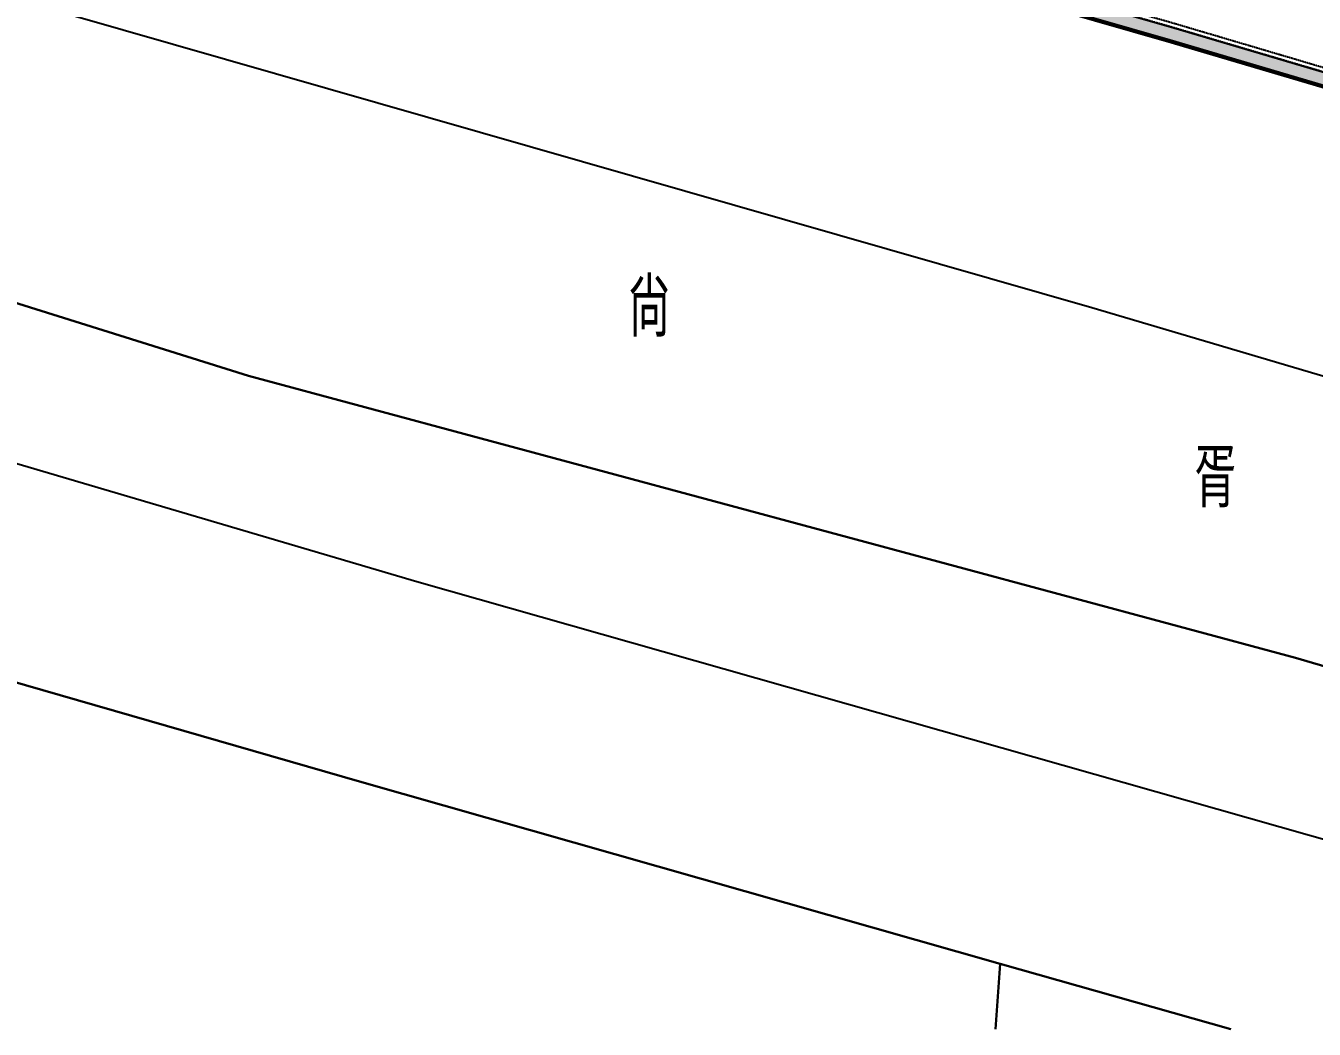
# Model space of a CAD drawing. Extents: x -111898 to 889894, y -2 to 1194865.
# Drawn here: x 440176 to 532958, y 699585 to 771890 of the extents above; entities that cross this region are included whole.
import ezdxf

# ---------------------------------------------------------------- set-up
doc = ezdxf.new("R2010")
doc.units = 0
doc.header["$LTSCALE"] = 10
doc.header["$MEASUREMENT"] = 0
doc.linetypes.add('CENTER', pattern=[50.8, 31.75, -6.35, 6.35, -6.35])
doc.linetypes.add('DASH', pattern=[0.35, 0.25, -0.1])
doc.layers.add('0-WALL', color=252, linetype='Continuous')
doc.styles.get("Standard").update_dxf_attribs({"font": 'gbenor.shx', "bigfont": 'gbcbig.shx'})

msp = doc.modelspace()

# ---------------------------------------------------------------- hatches: boundary and pattern name
at = {"layer": '0-WALL'}
h = msp.add_hatch(dxfattribs=at)
h.set_pattern_fill('草坪或沼泽', color=8, scale=400, angle=-0.2002566)
h.set_pattern_definition([(359.79974, (-824318.4, 704905.5), (1605.5824, 1594.398), [240, -48, 64, -48, 240, -960]), (359.79974, (-824398.3, 704953.8), (1605.5824, 1594.398), [160, -120, 240, -120, 160, -800]), (359.79974, (-823836, 705591.9), (1605.5824, 1594.398), [200, -80, 200, -1120]), (359.79974, (-824634.9, 705914.7), (1605.5824, 1594.398), [80, -160, 80, -1280]), (89.79974, (-824474.9, 705914.1), (-1594.398, 1605.5824), [144, -1456]), (89.79974, (-823998.3, 704952.4), (-1594.398, 1605.5824), [160, -1440]), (89.79974, (-823596, 705591), (-1594.398, 1605.5824), [160, -1440]), (44.79974, (-823790.3, 704935.7), (5.5922, 1599.9902), [160, -2102.7417]), (134.79974, (-824206.3, 704937.2), (-1599.9902, 5.5922), [160, -2102.7417]), (63.23469, (-823838.3, 704943.9), (5.5922, 1599.99023), [160, -3417.7088]), (75.7635, (-823918.27, 704952.15), (5.59221, 1599.99023), [160, -6436.969]), (75.7635, (-823516.03, 705590.75), (5.59221, 1599.99023), [128, -6468.969]), (75.7635, (-824442.9, 705914), (5.59221, 1599.99023), [112, -6484.969]), (103.835987, (-824078.27, 704952.7), (5.59221, 1599.99023), [160, -6436.969]), (103.835987, (-823676.03, 705591.3), (5.59221, 1599.99023), [128, -6468.969]), (103.835987, (-824506.9, 705914.2), (5.59221, 1599.99023), [112, -6484.969]), (116.364795, (-824158.3, 704945), (5.5922, 1599.99023), [160, -3417.7069])])
h.paths.add_polyline_path([(696130.98, 804098.61), (669562.33, 731379.54), (607880.43, 745535.24), (522571.73, 770781.34), (445339.53, 792957.04), (609790.27, 1011755.57), (618487.23, 1023194.24), (653205.56, 1069507.99), (721439.16, 1038957.87), (738262.84, 1027590.63), (761400.89, 1017231.07), (768403.04, 1001909.04), (737294.43, 916764), (736355.16, 917107.18), (742257.75, 933262.65), (741788.31, 933434.17), (745346.31, 941716.12), (767322.91, 1001866.69), (760648.1, 1016472.46), (737774.94, 1026713.42), (720951.27, 1038080.66), (653526.34, 1068268.72), (619285.33, 1022591.71), (610587.99, 1011152.54), (447011.62, 793517.34), (522851.61, 771741.38), (608134.4, 746502.95), (668925.9, 732551.6), (695191.71, 804441.78)])
h.paths.add_polyline_path([(702359.45, 821146.08), (701420.18, 821489.25), (703324.3, 826702.56), (702855.23, 826873.89), (706411.93, 835156.24), (730109.53, 900012.74), (731048.81, 899669.57)])

# ---------------------------------------------------------------- linework, layer by layer
at = {"layer": '0-WALL', "linetype": 'CENTER', "ltscale": 0.2}
msp.add_line((522571.73, 770781.34), (607880.43, 745535.24), dxfattribs=at)
at = {"layer": '0-WALL', "color": 1, "linetype": 'DASH', "ltscale": 3, "const_width": 300}
msp.add_lwpolyline([(768403.04, 1001909.04), (761400.89, 1017231.07), (738262.84, 1027590.63), (721439.16, 1038957.87), (653205.56, 1069507.99), (618487.23, 1023194.24), (609790.27, 1011755.57), (445339.53, 792957.04), (522571.73, 770781.34), (607880.43, 745535.24), (669562.33, 731379.54)], close=True, dxfattribs=at)
at = {"layer": '0-WALL', "linetype": 'CENTER', "ltscale": 0.2}
msp.add_lwpolyline([(768403.04, 1001909.04), (761400.89, 1017231.07), (738262.84, 1027590.63), (721439.16, 1038957.87), (653205.56, 1069507.99), (618487.23, 1023194.24), (609790.27, 1011755.57), (445339.53, 792957.04), (522571.73, 770781.34), (607880.43, 745535.24), (669562.33, 731379.54)], close=True, dxfattribs=at)
at = {"layer": '0-WALL', "linetype": 'DASH'}
for points in [[(691451.01, 794203.39), (668925.9, 732551.6), (608134.4, 746502.95), (522851.61, 771741.38), (447011.62, 793517.34), (610587.99, 1011152.54), (619285.33, 1022591.71), (653526.34, 1068268.72), (720951.27, 1038080.66), (737774.94, 1026713.42), (755564.15, 1018748.69), (760648.1, 1016472.46), (767322.91, 1001866.69), (745344.86, 941712.2), (741785.02, 933426.51)], [(691169.23, 794306.34), (668734.97, 732903.21), (608210.59, 746793.26), (522935.58, 772029.4), (447513.25, 793685.43), (610827.31, 1010971.63), (619524.76, 1022410.95), (653622.57, 1067896.93), (720804.9, 1037817.49), (737628.57, 1026450.26), (755441.56, 1018474.88), (760422.26, 1016244.88), (766998.88, 1001853.99), (745065.93, 941822.97), (741509.38, 933544.93)]]:
    msp.add_lwpolyline(points, dxfattribs=at)
at = {"layer": '0-WALL'}
for points in [[(607880.43, 745535.24), (522571.73, 770781.34), (445339.53, 792957.04), (609790.27, 1011755.57)], [(610587.99, 1011152.54), (447011.62, 793517.34), (522851.61, 771741.38), (608134.4, 746502.95)], [(667546.04, 711289.6), (602768.06, 726155.77), (602768.06, 726155.77), (516941.16, 751555.27), (516941.16, 751555.27), (439826.46, 773697.27), (439826.46, 773697.27), (384791.04, 789254.8), (384791.04, 789254.8), (371636.23, 771757.64), (371636.23, 771757.64), (394085.03, 766151.54), (394085.03, 766151.54), (456219.43, 746662.24), (456219.43, 746662.24), (531602.73, 726340.34), (531602.73, 726340.34), (560233.03, 717932.84), (560233.03, 717932.84), (572402.93, 714252.94), (572402.93, 714252.94), (575711.13, 713387.64), (575711.13, 713387.64), (622712.93, 699585.34)], [(347393.54, 735244.11), (389137.53, 753869.44), (394180.43, 753736.04), (468329.43, 731855.64), (581450.63, 699679.84), (581787.14, 699585.34)]]:
    msp.add_lwpolyline(points, dxfattribs=at)
at = {"layer": '0-WALL', "lineweight": -3}
for points in [[(622712.93, 699585.34), (575711.13, 713387.64), (575711.13, 713387.64), (572402.93, 714252.94), (572402.93, 714252.94), (560233.03, 717932.84), (560233.03, 717932.84), (531602.73, 726340.34), (531602.73, 726340.34), (456219.43, 746662.24), (456219.43, 746662.24), (394085.03, 766151.54), (394085.03, 766151.54), (371636.23, 771757.64), (371636.23, 771757.64), (347393.54, 739512.47)], [(510344.13, 704308.64), (464198.33, 717434.14), (464198.33, 717434.14), (403425.93, 734965.34), (403425.93, 734965.34), (399273.43, 718501.34), (399273.43, 718501.34), (394438.81, 699585.34)], [(399273.43, 718501.34), (403425.93, 734965.34), (403425.93, 734965.34), (464198.33, 717434.14), (464198.33, 717434.14), (510344.13, 704308.64), (510344.13, 704308.64), (526949.91, 699585.34)], [(526949.91, 699585.34), (510344.13, 704308.64), (510344.13, 704308.64), (510010.73, 699585.34)], [(510010.73, 699585.34), (510344.13, 704308.64)]]:
    msp.add_lwpolyline(points, dxfattribs=at)

# ---------------------------------------------------------------- texts
at = {"layer": '0-WALL'}
for s, p in [('尙', (483573.99, 749487.56)), ('胥', (524324.6, 737194.57))]:
    msp.add_text(s, height=4200, rotation=0.0000073, dxfattribs=at).set_placement(p)

doc.saveas('drawing.dxf')
